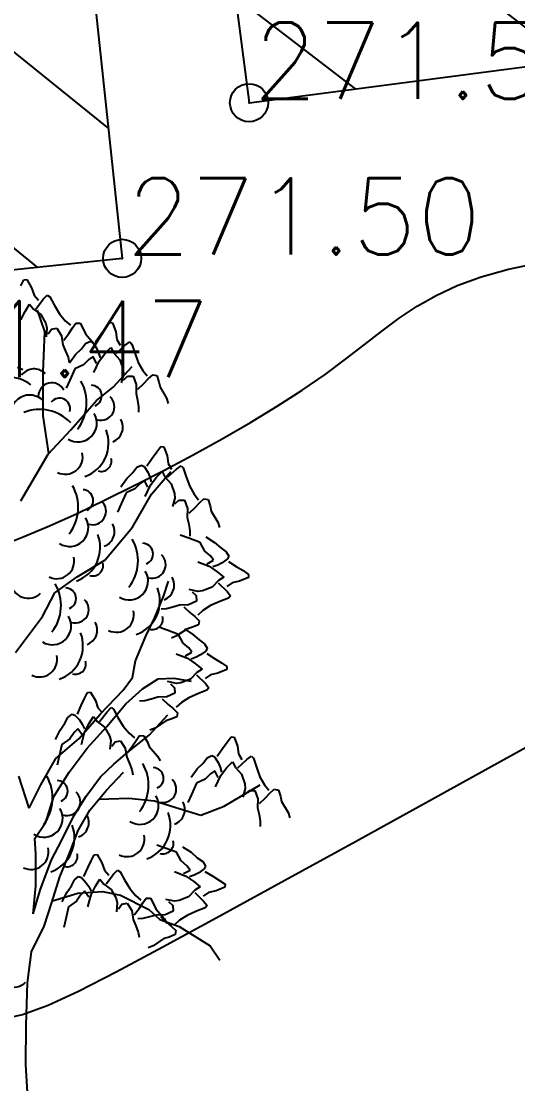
# Model space of a CAD drawing. Header units: millimetres. Extents: x 524954 to 526204, y 9523489 to 9524010.
# Drawn here: x 525511.42 to 525517.93, y 9523563.55 to 9523577.48 of the extents above; entities that cross this region are included whole.
import ezdxf

# ---------------------------------------------------------------- set-up
doc = ezdxf.new("R2010")
doc.units = ezdxf.units.MM
doc.header["$PDMODE"] = 32
doc.header["$PDSIZE"] = 0.5
doc.linetypes.add('ACAD_ISO12W100', pattern=[21, 12, -3, 0, -3, 0, -3])
for name, color, linetype in [('Arbre', 34, 'ACAD_ISO12W100'), ('Bati', 6, 'Continuous'), ('Bati_H', 1, 'Continuous'), ('CN_01_00', 3, 'Continuous'), ('CN_10_00', 1, 'Continuous'), ('TopoAlt', 3, 'Continuous'), ('TOPOJIS', 7, 'Continuous')]:
    doc.layers.add(name, color=color, linetype=linetype)
doc.styles.add('Simplex 1.0', font='Simplex.shx', dxfattribs={"width": 0.99, "height": 1})

# ---------------------------------------------------------------- blocks, each defined once
blk = doc.blocks.new('TCPOINT M')
at = {"color": 0}
blk.add_point((0, 0), dxfattribs=at)
at = {"layer": 'TopoAlt', "style": 'Simplex 1.0', "width": 0.99}
blk.add_attdef('ALT', (0.15, 0.15), '', height=1, dxfattribs=at)
blk = doc.blocks.new('v088')
at = {"color": 3, "linetype": 'Continuous'}
for p, q in [((-0.024, 12.318), (0.016, 12.396)), ((0.016, 12.396), (0.055, 12.4)), ((0.055, 12.4), (0.118, 12.291)), ((0.118, 12.291), (0.152, 12.195)), ((0.152, 12.195), (0.207, 12.131)), ((0.175, 12.015), (0.272, 12.144)), ((0.272, 12.144), (0.324, 12.197)), ((0.324, 12.197), (0.356, 12.175)), ((0.356, 12.175), (0.415, 12.069)), ((-0.025, 11.872), (0.032, 11.984)), ((0.032, 11.984), (0.092, 12.078)), ((0.092, 12.078), (0.144, 12.013)), ((0.144, 12.013), (0.24, 11.942)), ((0.415, 12.069), (0.484, 11.953)), ((0.24, 11.942), (0.305, 11.825)), ((0.484, 11.953), (0.56, 11.862)), ((0.56, 11.862), (0.63, 11.801)), ((0.305, 11.825), (0.32, 11.765)), ((0.32, 11.765), (0.311, 11.65)), ((0.334, 11.69), (0.378, 11.749)), ((0.378, 11.749), (0.45, 11.762)), ((0.45, 11.762), (0.511, 11.664)), ((0.608, 11.694), (0.653, 11.766)), ((0.653, 11.766), (0.699, 11.829)), ((0.699, 11.829), (0.754, 11.828)), ((0.754, 11.828), (0.796, 11.754)), ((0.796, 11.754), (0.824, 11.689)), ((1.027, 11.683), (1.089, 11.768)), ((1.089, 11.768), (1.142, 11.837)), ((1.142, 11.837), (1.181, 11.833)), ((1.181, 11.833), (1.223, 11.714)), ((1.223, 11.714), (1.239, 11.614)), ((0.511, 11.664), (0.53, 11.547)), ((0.542, 11.608), (0.608, 11.694)), ((0.824, 11.689), (0.934, 11.561)), ((0.827, 11.564), (0.889, 11.595)), ((0.889, 11.595), (0.923, 11.575)), ((0.923, 11.575), (0.969, 11.502)), ((0.958, 11.583), (1.027, 11.683)), ((1.239, 11.614), (1.281, 11.541)), ((1.346, 11.541), (1.408, 11.583)), ((1.408, 11.583), (1.435, 11.556)), ((0.53, 11.547), (0.565, 11.463)), ((0.565, 11.463), (0.596, 11.383)), ((0.696, 11.418), (0.773, 11.494)), ((0.773, 11.494), (0.827, 11.564)), ((0.934, 11.561), (0.97, 11.497)), ((0.969, 11.502), (0.996, 11.441)), ((0.996, 11.441), (1.016, 11.375)), ((1.004, 11.329), (1.081, 11.429)), ((1.081, 11.429), (1.158, 11.51)), ((1.158, 11.51), (1.196, 11.437)), ((1.196, 11.437), (1.277, 11.348)), ((1.227, 11.433), (1.346, 11.541)), ((1.435, 11.556), (1.473, 11.441)), ((1.473, 11.441), (1.519, 11.314)), ((0.596, 11.383), (0.609, 11.315)), ((0.615, 11.31), (0.696, 11.418)), ((0.869, 11.352), (0.8, 11.283)), ((0.927, 11.391), (0.869, 11.352)), ((0.969, 11.302), (0.927, 11.391)), ((0.935, 11.183), (1.004, 11.329)), ((1.277, 11.348), (1.319, 11.221)), ((1.519, 11.314), (1.577, 11.21)), ((-0.065, 11.254), (0.001, 11.223)), ((0.685, 11.229), (0.619, 11.083)), ((0.8, 11.283), (0.685, 11.229)), ((1.323, 11.16), (1.292, 11.048)), ((1.319, 11.221), (1.323, 11.16)), ((1.577, 11.21), (1.635, 11.137)), ((1.65, 11.098), (1.708, 11.152)), ((1.708, 11.152), (1.762, 11.141)), ((0.619, 11.083), (0.573, 10.975)), ((1.323, 11.083), (1.377, 11.133)), ((1.377, 11.133), (1.45, 11.133)), ((1.45, 11.133), (1.492, 11.025)), ((1.492, 11.025), (1.489, 10.906)), ((1.512, 10.964), (1.592, 11.037)), ((1.592, 11.037), (1.65, 11.098)), ((1.762, 11.141), (1.789, 11.06)), ((1.789, 11.06), (1.804, 10.991)), ((1.489, 10.906), (1.508, 10.818)), ((1.804, 10.991), (1.889, 10.844)), ((1.508, 10.818), (1.523, 10.733)), ((1.523, 10.733), (1.523, 10.664)), ((1.889, 10.844), (1.912, 10.775)), ((1.762, 10.142), (1.816, 10.212)), ((1.816, 10.212), (1.854, 10.208)), ((1.854, 10.208), (1.896, 10.089)), ((1.631, 9.958), (1.7, 10.058)), ((1.7, 10.058), (1.762, 10.142)), ((1.896, 10.089), (1.912, 9.989)), ((1.446, 9.869), (1.5, 9.939)), ((1.5, 9.939), (1.562, 9.969)), ((1.562, 9.969), (1.596, 9.95)), ((1.596, 9.95), (1.643, 9.877)), ((1.9, 9.808), (2.019, 9.915)), ((1.912, 9.989), (1.954, 9.915)), ((2.019, 9.915), (2.081, 9.958)), ((2.081, 9.958), (2.108, 9.931)), ((2.108, 9.931), (2.146, 9.815)), ((1.289, 9.685), (1.369, 9.792)), ((1.369, 9.792), (1.446, 9.869)), ((1.6, 9.765), (1.542, 9.727)), ((1.643, 9.677), (1.6, 9.765)), ((1.643, 9.877), (1.669, 9.815)), ((1.669, 9.815), (1.689, 9.75)), ((1.677, 9.704), (1.754, 9.804)), ((1.754, 9.804), (1.831, 9.885)), ((1.831, 9.885), (1.869, 9.812)), ((1.869, 9.812), (1.95, 9.723)), ((2.146, 9.815), (2.193, 9.689)), ((1.473, 9.658), (1.358, 9.604)), ((1.542, 9.727), (1.473, 9.658)), ((1.608, 9.558), (1.677, 9.704)), ((1.95, 9.723), (1.993, 9.596)), ((2.193, 9.689), (2.25, 9.585)), ((1.358, 9.604), (1.292, 9.458)), ((1.996, 9.535), (1.966, 9.423)), ((1.993, 9.596), (1.996, 9.535)), ((1.996, 9.458), (2.05, 9.508)), ((2.05, 9.508), (2.123, 9.508)), ((2.123, 9.508), (2.166, 9.4)), ((2.25, 9.585), (2.308, 9.512)), ((2.323, 9.473), (2.381, 9.527)), ((2.381, 9.527), (2.435, 9.515)), ((2.435, 9.515), (2.462, 9.435)), ((1.292, 9.458), (1.246, 9.35)), ((2.166, 9.4), (2.162, 9.281)), ((2.185, 9.338), (2.266, 9.412)), ((2.266, 9.412), (2.323, 9.473)), ((2.462, 9.435), (2.477, 9.365)), ((2.477, 9.365), (2.562, 9.219)), ((2.162, 9.281), (2.181, 9.192)), ((2.562, 9.219), (2.585, 9.15)), ((2.181, 9.192), (2.196, 9.108)), ((2.196, 9.108), (2.196, 9.038)), ((2.18, 9.009), (2.07, 9.048)), ((2.33, 8.953), (2.18, 9.009)), ((2.391, 8.841), (2.33, 8.953)), ((2.406, 9.027), (2.519, 8.953)), ((2.519, 8.953), (2.601, 8.881)), ((2.465, 8.776), (2.391, 8.841)), ((2.601, 8.881), (2.673, 8.832)), ((2.673, 8.832), (2.708, 8.773)), ((2.3, 8.701), (2.45, 8.641)), ((2.421, 8.673), (2.507, 8.721)), ((2.45, 8.641), (2.555, 8.57)), ((2.507, 8.721), (2.465, 8.776)), ((2.561, 8.655), (2.497, 8.632)), ((2.621, 8.686), (2.561, 8.655)), ((2.691, 8.737), (2.621, 8.686)), ((2.708, 8.773), (2.691, 8.737)), ((2.701, 8.703), (2.805, 8.64)), ((2.805, 8.64), (2.893, 8.584)), ((2.555, 8.57), (2.64, 8.498)), ((2.893, 8.584), (2.966, 8.534)), ((2.966, 8.534), (2.964, 8.496)), ((2.487, 8.369), (2.362, 8.319)), ((2.57, 8.455), (2.487, 8.369)), ((2.568, 8.425), (2.683, 8.312)), ((2.64, 8.498), (2.57, 8.455)), ((2.749, 8.424), (2.679, 8.378)), ((2.848, 8.446), (2.749, 8.424)), ((2.964, 8.496), (2.848, 8.446)), ((2.301, 8.311), (2.188, 8.335)), ((2.225, 8.306), (2.278, 8.256)), ((2.278, 8.256), (2.282, 8.183)), ((2.362, 8.319), (2.301, 8.311)), ((2.704, 8.225), (2.591, 8.179)), ((2.683, 8.312), (2.729, 8.254)), ((2.729, 8.254), (2.704, 8.225)), ((1.888, 8.085), (1.819, 8.08)), ((1.971, 8.105), (1.888, 8.085)), ((2.058, 8.13), (1.971, 8.105)), ((2.178, 8.134), (2.058, 8.13)), ((2.117, 8.111), (2.195, 8.035)), ((2.282, 8.183), (2.178, 8.134)), ((2.467, 8.125), (2.367, 8.061)), ((2.591, 8.179), (2.467, 8.125)), ((2.195, 8.035), (2.261, 7.981)), ((2.261, 7.981), (2.318, 7.927)), ((2.367, 8.061), (2.298, 7.999)), ((1.896, 7.802), (1.786, 7.841)), ((2.163, 7.821), (2.022, 7.727)), ((2.123, 7.82), (2.235, 7.746)), ((2.231, 7.841), (2.163, 7.821)), ((2.31, 7.872), (2.231, 7.841)), ((2.318, 7.927), (2.31, 7.872)), ((2.046, 7.746), (1.896, 7.802)), ((2.022, 7.727), (1.955, 7.7)), ((2.107, 7.634), (2.046, 7.746)), ((2.235, 7.746), (2.317, 7.675)), ((2.317, 7.675), (2.389, 7.625)), ((2.181, 7.57), (2.107, 7.634)), ((2.223, 7.514), (2.181, 7.57)), ((2.407, 7.53), (2.337, 7.479)), ((2.389, 7.625), (2.424, 7.566)), ((2.424, 7.566), (2.407, 7.53)), ((2.016, 7.494), (2.166, 7.434)), ((2.137, 7.467), (2.223, 7.514)), ((2.166, 7.434), (2.271, 7.363)), ((2.277, 7.448), (2.213, 7.425)), ((2.337, 7.479), (2.277, 7.448)), ((2.417, 7.496), (2.521, 7.433)), ((2.521, 7.433), (2.609, 7.377)), ((2.286, 7.249), (2.203, 7.162)), ((2.271, 7.363), (2.357, 7.292)), ((2.357, 7.292), (2.286, 7.249)), ((2.68, 7.289), (2.564, 7.239)), ((2.609, 7.377), (2.682, 7.328)), ((2.682, 7.328), (2.68, 7.289)), ((2.018, 7.104), (1.904, 7.128)), ((2.079, 7.112), (2.018, 7.104)), ((2.203, 7.162), (2.079, 7.112)), ((2.284, 7.218), (2.399, 7.105)), ((2.465, 7.218), (2.395, 7.171)), ((2.564, 7.239), (2.465, 7.218)), ((0.813, 6.909), (0.853, 6.987)), ((0.853, 6.987), (0.891, 6.991)), ((0.891, 6.991), (0.955, 6.881)), ((1.999, 6.976), (1.894, 6.927)), ((1.941, 7.1), (1.994, 7.049)), ((1.994, 7.049), (1.999, 6.976)), ((2.307, 6.972), (2.184, 6.918)), ((2.42, 7.018), (2.307, 6.972)), ((2.399, 7.105), (2.445, 7.047)), ((2.445, 7.047), (2.42, 7.018)), ((0.768, 6.815), (0.813, 6.909)), ((0.955, 6.881), (0.989, 6.786)), ((1.604, 6.878), (1.535, 6.874)), ((1.688, 6.899), (1.604, 6.878)), ((1.775, 6.923), (1.688, 6.899)), ((1.894, 6.927), (1.775, 6.923)), ((1.834, 6.904), (1.912, 6.828)), ((1.912, 6.828), (1.977, 6.774)), ((2.084, 6.854), (2.014, 6.792)), ((2.184, 6.918), (2.084, 6.854)), ((0.594, 6.66), (0.649, 6.702)), ((0.649, 6.702), (0.686, 6.689)), ((0.686, 6.689), (0.745, 6.626)), ((0.719, 6.703), (0.768, 6.815)), ((0.989, 6.786), (1.044, 6.722)), ((1.011, 6.606), (1.108, 6.734)), ((1.108, 6.734), (1.161, 6.787)), ((1.161, 6.787), (1.192, 6.766)), ((1.192, 6.766), (1.252, 6.66)), ((1.977, 6.774), (2.034, 6.72)), ((2.034, 6.72), (2.026, 6.666)), ((0.493, 6.492), (0.554, 6.582)), ((0.554, 6.582), (0.594, 6.66)), ((0.745, 6.626), (0.783, 6.571)), ((0.783, 6.571), (0.814, 6.51)), ((0.811, 6.463), (0.868, 6.575)), ((0.868, 6.575), (0.929, 6.669)), ((0.929, 6.669), (0.98, 6.604)), ((0.98, 6.604), (1.076, 6.532)), ((1.252, 6.66), (1.321, 6.544)), ((1.879, 6.614), (1.738, 6.52)), ((1.947, 6.634), (1.879, 6.614)), ((2.026, 6.666), (1.947, 6.634)), ((0.433, 6.371), (0.493, 6.492)), ((0.675, 6.46), (0.62, 6.379)), ((0.724, 6.509), (0.675, 6.46)), ((0.782, 6.43), (0.724, 6.509)), ((0.771, 6.306), (0.811, 6.463)), ((1.076, 6.532), (1.141, 6.416)), ((1.141, 6.416), (1.157, 6.356)), ((1.321, 6.544), (1.397, 6.452)), ((1.397, 6.452), (1.467, 6.391)), ((1.489, 6.356), (1.536, 6.42)), ((1.536, 6.42), (1.591, 6.419)), ((1.591, 6.419), (1.633, 6.344)), ((1.738, 6.52), (1.671, 6.493)), ((0.516, 6.305), (0.479, 6.149)), ((0.62, 6.379), (0.516, 6.305)), ((1.157, 6.356), (1.147, 6.241)), ((1.171, 6.28), (1.215, 6.339)), ((1.215, 6.339), (1.286, 6.353)), ((1.286, 6.353), (1.348, 6.255)), ((1.378, 6.198), (1.444, 6.285)), ((1.444, 6.285), (1.489, 6.356)), ((1.633, 6.344), (1.661, 6.279)), ((1.661, 6.279), (1.771, 6.151)), ((2.623, 6.25), (2.685, 6.334)), ((2.685, 6.334), (2.739, 6.404)), ((2.739, 6.404), (2.777, 6.4)), ((2.777, 6.4), (2.82, 6.28)), ((2.82, 6.28), (2.835, 6.18)), ((0.479, 6.149), (0.454, 6.035)), ((1.348, 6.255), (1.367, 6.137)), ((1.367, 6.137), (1.402, 6.054)), ((1.771, 6.151), (1.807, 6.088)), ((2.423, 6.13), (2.485, 6.161)), ((2.485, 6.161), (2.52, 6.142)), ((2.52, 6.142), (2.566, 6.069)), ((2.554, 6.15), (2.623, 6.25)), ((2.835, 6.18), (2.877, 6.107)), ((2.943, 6.107), (3.004, 6.15)), ((3.004, 6.15), (3.031, 6.123)), ((1.402, 6.054), (1.433, 5.974)), ((2.293, 5.984), (2.37, 6.061)), ((2.37, 6.061), (2.423, 6.13)), ((2.566, 6.069), (2.593, 6.007)), ((2.593, 6.007), (2.612, 5.942)), ((2.6, 5.896), (2.677, 5.996)), ((2.677, 5.996), (2.754, 6.077)), ((2.754, 6.077), (2.793, 6.004)), ((2.793, 6.004), (2.873, 5.915)), ((2.823, 6), (2.943, 6.107)), ((3.031, 6.123), (3.07, 6.007)), ((3.07, 6.007), (3.116, 5.88)), ((1.433, 5.974), (1.446, 5.906)), ((2.212, 5.877), (2.293, 5.984)), ((2.466, 5.919), (2.396, 5.85)), ((2.523, 5.957), (2.466, 5.919)), ((2.566, 5.869), (2.523, 5.957)), ((2.531, 5.75), (2.6, 5.896)), ((2.873, 5.915), (2.916, 5.788)), ((3.116, 5.88), (3.173, 5.777)), ((2.281, 5.796), (2.216, 5.65)), ((2.396, 5.85), (2.281, 5.796)), ((2.92, 5.727), (2.889, 5.615)), ((2.916, 5.788), (2.92, 5.727)), ((3.173, 5.777), (3.231, 5.703)), ((3.247, 5.665), (3.304, 5.719)), ((3.304, 5.719), (3.358, 5.707)), ((2.216, 5.65), (2.169, 5.542)), ((2.92, 5.65), (2.973, 5.7)), ((2.973, 5.7), (3.047, 5.7)), ((3.047, 5.7), (3.089, 5.592)), ((3.089, 5.592), (3.085, 5.473)), ((3.108, 5.53), (3.189, 5.603)), ((3.189, 5.603), (3.247, 5.665)), ((3.358, 5.707), (3.385, 5.627)), ((3.385, 5.627), (3.4, 5.557)), ((3.085, 5.473), (3.104, 5.384)), ((3.4, 5.557), (3.485, 5.411)), ((3.104, 5.384), (3.12, 5.3)), ((3.12, 5.3), (3.12, 5.23)), ((3.485, 5.411), (3.508, 5.342)), ((1.872, 4.946), (1.762, 4.985)), ((2.022, 4.89), (1.872, 4.946)), ((2.083, 4.778), (2.022, 4.89)), ((2.099, 4.964), (2.211, 4.89)), ((2.211, 4.89), (2.293, 4.818)), ((0.855, 4.685), (0.899, 4.779)), ((0.899, 4.779), (0.939, 4.857)), ((0.939, 4.857), (0.978, 4.861)), ((0.978, 4.861), (1.042, 4.751)), ((1.042, 4.751), (1.075, 4.656)), ((2.157, 4.714), (2.083, 4.778)), ((2.293, 4.818), (2.365, 4.769)), ((2.365, 4.769), (2.4, 4.71)), ((0.805, 4.573), (0.855, 4.685)), ((1.075, 4.656), (1.131, 4.592)), ((1.098, 4.476), (1.195, 4.604)), ((1.195, 4.604), (1.247, 4.657)), ((1.247, 4.657), (1.279, 4.636)), ((1.279, 4.636), (1.338, 4.53)), ((1.992, 4.638), (2.142, 4.578)), ((2.113, 4.611), (2.199, 4.658)), ((2.199, 4.658), (2.157, 4.714)), ((2.313, 4.623), (2.253, 4.592)), ((2.383, 4.674), (2.313, 4.623)), ((2.4, 4.71), (2.383, 4.674)), ((2.393, 4.64), (2.497, 4.577)), ((0.64, 4.452), (0.68, 4.53)), ((0.68, 4.53), (0.735, 4.572)), ((0.735, 4.572), (0.773, 4.559)), ((0.773, 4.559), (0.832, 4.496)), ((0.832, 4.496), (0.87, 4.441)), ((0.955, 4.445), (1.015, 4.539)), ((1.015, 4.539), (1.067, 4.474)), ((1.067, 4.474), (1.163, 4.402)), ((1.338, 4.53), (1.407, 4.414)), ((2.142, 4.578), (2.247, 4.507)), ((2.253, 4.592), (2.189, 4.569)), ((2.247, 4.507), (2.332, 4.436)), ((2.497, 4.577), (2.585, 4.521)), ((2.585, 4.521), (2.658, 4.472)), ((2.658, 4.472), (2.656, 4.433)), ((0.52, 4.241), (0.579, 4.362)), ((0.579, 4.362), (0.64, 4.452)), ((0.761, 4.33), (0.706, 4.249)), ((0.811, 4.379), (0.761, 4.33)), ((0.869, 4.3), (0.811, 4.379)), ((0.857, 4.176), (0.898, 4.333)), ((0.87, 4.441), (0.901, 4.38)), ((0.898, 4.333), (0.955, 4.445)), ((1.163, 4.402), (1.228, 4.286)), ((1.407, 4.414), (1.483, 4.322)), ((1.483, 4.322), (1.554, 4.261)), ((2.262, 4.393), (2.179, 4.306)), ((2.26, 4.362), (2.375, 4.249)), ((2.332, 4.436), (2.262, 4.393)), ((2.441, 4.361), (2.371, 4.315)), ((2.54, 4.383), (2.441, 4.361)), ((2.656, 4.433), (2.54, 4.383)), ((0.706, 4.249), (0.603, 4.175)), ((1.228, 4.286), (1.243, 4.226)), ((1.243, 4.226), (1.234, 4.11)), ((1.258, 4.15), (1.301, 4.209)), ((1.301, 4.209), (1.373, 4.223)), ((1.373, 4.223), (1.435, 4.125)), ((1.531, 4.155), (1.576, 4.226)), ((1.576, 4.226), (1.623, 4.29)), ((1.623, 4.29), (1.678, 4.289)), ((1.678, 4.289), (1.719, 4.214)), ((1.719, 4.214), (1.747, 4.149)), ((1.994, 4.248), (1.88, 4.272)), ((1.917, 4.244), (1.97, 4.193)), ((1.97, 4.193), (1.975, 4.12)), ((2.055, 4.256), (1.994, 4.248)), ((2.179, 4.306), (2.055, 4.256)), ((2.375, 4.249), (2.421, 4.191)), ((2.421, 4.191), (2.396, 4.162)), ((0.603, 4.175), (0.566, 4.019)), ((1.435, 4.125), (1.453, 4.007)), ((1.465, 4.068), (1.531, 4.155)), ((1.664, 4.043), (1.58, 4.022)), ((1.751, 4.067), (1.664, 4.043)), ((1.747, 4.149), (1.858, 4.021)), ((1.87, 4.071), (1.751, 4.067)), ((1.81, 4.048), (1.888, 3.972)), ((1.975, 4.12), (1.87, 4.071)), ((2.16, 4.062), (2.059, 3.998)), ((2.283, 4.116), (2.16, 4.062)), ((2.396, 4.162), (2.283, 4.116)), ((0.566, 4.019), (0.541, 3.904)), ((1.453, 4.007), (1.488, 3.924)), ((1.488, 3.924), (1.519, 3.844)), ((1.58, 4.022), (1.511, 4.017)), ((1.858, 4.021), (1.893, 3.958)), ((1.888, 3.972), (1.953, 3.918)), ((1.953, 3.918), (2.01, 3.864)), ((2.059, 3.998), (1.99, 3.936)), ((1.519, 3.844), (1.532, 3.776)), ((1.923, 3.778), (1.855, 3.758)), ((2.002, 3.81), (1.923, 3.778)), ((2.01, 3.864), (2.002, 3.81)), ((1.714, 3.664), (1.647, 3.637)), ((1.855, 3.758), (1.714, 3.664))]:
    blk.add_line(p, q, dxfattribs=at)
at = {"linetype": 'Continuous'}
for p, q in [((0.29, 11.722), (0.197, 12)), ((0.27, 11.193), (0.29, 11.722)), ((0.269, 10.614), (0.27, 11.193)), ((1.188, 10.988), (1.437, 11.261)), ((0.968, 10.816), (1.188, 10.988)), ((0.634, 10.429), (0.968, 10.816)), ((0.345, 10.122), (0.269, 10.614)), ((0.336, 10.112), (0.634, 10.429)), ((0.168, 9.829), (0.336, 10.112)), ((-0.025, 9.501), (0.168, 9.829)), ((1.69, 9.587), (1.945, 9.885)), ((1.444, 9.153), (1.69, 9.587)), ((1.08, 8.722), (1.444, 9.153)), ((0.718, 8.503), (1.08, 8.722)), ((0.424, 8.292), (0.718, 8.503)), ((1.855, 8.26), (1.913, 8.447)), ((0.262, 7.984), (0.424, 8.292)), ((1.736, 7.971), (1.855, 8.26)), ((-0.093, 7.509), (0.262, 7.984)), ((1.617, 7.726), (1.736, 7.971)), ((1.481, 7.4), (1.617, 7.726)), ((1.442, 7.181), (1.481, 7.4)), ((1.321, 7.017), (1.442, 7.181)), ((1.575, 7.035), (1.778, 7.163)), ((1.778, 7.163), (1.983, 7.174)), ((1.983, 7.174), (2.214, 7.135)), ((1.023, 6.706), (1.321, 7.017)), ((1.356, 6.837), (1.575, 7.035)), ((1.107, 6.54), (1.356, 6.837)), ((0.743, 6.383), (1.023, 6.706)), ((1.663, 6.427), (1.906, 6.693)), ((0.846, 6.255), (1.107, 6.54)), ((1.381, 6.204), (1.663, 6.427)), ((0.438, 6.122), (0.743, 6.383)), ((0.61, 5.939), (0.846, 6.255)), ((1.198, 6.044), (1.381, 6.204)), ((0.24, 5.776), (0.438, 6.122)), ((1.021, 5.879), (1.198, 6.044)), ((0.085, 5.468), (-0.049, 5.888)), ((0.411, 5.624), (0.61, 5.939)), ((0.834, 5.626), (1.021, 5.879)), ((1.1, 5.706), (1.325, 5.941)), ((0.085, 5.468), (0.24, 5.776)), ((2.646, 5.496), (3.119, 5.774)), ((0.306, 5.286), (0.411, 5.624)), ((0.671, 5.368), (0.834, 5.626)), ((0.881, 5.441), (1.1, 5.706)), ((1.001, 5.586), (1.394, 5.601)), ((1.394, 5.601), (1.731, 5.564)), ((0.731, 5.176), (0.881, 5.441)), ((1.731, 5.564), (2, 5.483)), ((2, 5.483), (2.338, 5.378)), ((2.338, 5.378), (2.646, 5.496)), ((0.51, 5.041), (0.671, 5.368)), ((0.161, 5.071), (0.306, 5.286)), ((0.619, 4.888), (0.731, 5.176)), ((0.172, 4.872), (0.161, 5.071)), ((0.379, 4.79), (0.51, 5.041)), ((0.489, 4.568), (0.619, 4.888)), ((0.174, 4.45), (0.172, 4.872)), ((0.231, 4.395), (0.379, 4.79)), ((0.384, 4.23), (0.489, 4.568)), ((0.138, 4.082), (0.174, 4.45)), ((0.138, 4.082), (0.231, 4.395)), ((0.391, 4.253), (0.724, 4.355)), ((0.724, 4.355), (1.047, 4.375)), ((1.047, 4.375), (1.284, 4.33)), ((1.284, 4.33), (1.655, 4.138)), ((0.285, 3.923), (0.384, 4.23)), ((1.655, 4.138), (1.8, 4.011)), ((0.118, 3.584), (0.285, 3.923)), ((1.8, 4.011), (2.057, 3.917)), ((2.057, 3.917), (2.461, 3.664)), ((2.461, 3.664), (2.589, 3.474)), ((0.064, 3.179), (0.118, 3.584)), ((0.045, 2.625), (0.064, 3.179)), ((0.043, 2.109), (0.045, 2.625)), ((0.102, 1.053), (0.043, 2.109))]:
    blk.add_line(p, q, dxfattribs=at)
at = {"color": 3, "linetype": 'Continuous'}
for centre, major_axis, start_param, end_param in [((0.15, 11.024), (0.145, 0.145), 6.263619, 7.998733), ((-0.176, 10.651), (0.33, 0.33), 0.12682, 1.733702), ((0.383, 10.87), (-0.125, 0.125), 4.396235, 7.060094), ((0.275, 10.786), (0.4, 0.4), 4.836335, 6.022049), ((0.899, 10.876), (0.099, 0.099), 4.31771, 7.031286), ((0.091, 10.641), (0.174, 0.174), 6.236163, 8.918901), ((0.223, 10.132), (-0.4, 0.4), 4.689978, 5.875693), ((0.483, 10.705), (-0.099, 0.099), 3.680741, 6.394318), ((1.029, 10.733), (-0.125, 0.125), 2.081137, 4.744996), ((0.728, 10.517), (-0.174, 0.174), 1.793126, 4.475865), ((1.111, 10.467), (-0.145, 0.145), 2.713295, 4.448408), ((0.662, 10.258), (-0.33, 0.33), 2.69514, 4.302022), ((0.557, 10.08), (0.164, 0.164), 3.478918, 5.717341), ((1.031, 10.021), (0.0964, 0.0964), 3.62262, 5.745019), ((0.165, 9.415), (0.4, 0.4), 4.836335, 6.022049), ((0.788, 9.505), (-0.099, 0.099), 2.746913, 5.46049), ((0.918, 9.363), (0.125, 0.125), 3.651933, 6.315792), ((0.617, 9.147), (-0.174, 0.174), 1.793126, 4.475865), ((1.001, 9.096), (-0.145, 0.145), 2.713295, 4.448408), ((0.552, 8.888), (-0.33, 0.33), 2.69514, 4.302022), ((0.949, 8.713), (-0.4, 0.4), 3.265538, 4.451253), ((1.572, 8.803), (0.099, 0.099), 4.31771, 7.031286), ((1.702, 8.661), (0.125, 0.125), 3.651933, 6.315792), ((0.447, 8.71), (-0.164, 0.164), 1.908121, 4.146545), ((0.921, 8.65), (0.0964, 0.0964), 3.62262, 5.745019), ((1.401, 8.445), (0.174, 0.174), 3.363922, 6.046661), ((0.074, 8.455), (0.164, 0.164), 2.463212, 4.701636), ((-0.061, 8.127), (-0.4, 0.4), 3.265538, 4.451253), ((1.785, 8.394), (-0.145, 0.145), 2.713295, 4.448408), ((0.562, 8.217), (0.099, 0.099), 4.31771, 7.031286), ((1.336, 8.186), (-0.33, 0.33), 2.69514, 4.302022), ((0.692, 8.074), (-0.125, 0.125), 2.081137, 4.744996), ((0.391, 7.858), (0.174, 0.174), 3.363922, 6.046661), ((1.23, 8.008), (0.164, 0.164), 3.478918, 5.717341), ((1.705, 7.948), (-0.0964, 0.0964), 2.051824, 4.174223), ((0.775, 7.808), (-0.145, 0.145), 2.713295, 4.448408), ((0.326, 7.599), (0.33, 0.33), 4.265936, 5.872819), ((0.221, 7.421), (0.164, 0.164), 3.478918, 5.717341), ((0.695, 7.362), (-0.0964, 0.0964), 2.051824, 4.174223), ((1.088, 5.771), (-0.4, 0.4), 3.265538, 4.451253), ((1.711, 5.861), (0.099, 0.099), 4.31771, 7.031286), ((-0.172, 5.602), (0.4, 0.4), 4.836335, 6.022049), ((0.452, 5.692), (0.099, 0.099), 4.31771, 7.031286), ((1.841, 5.718), (-0.125, 0.125), 2.081137, 4.744996), ((0.582, 5.55), (0.125, 0.125), 3.651933, 6.315792), ((1.54, 5.502), (0.174, 0.174), 3.363922, 6.046661), ((0.28, 5.334), (0.174, 0.174), 3.363922, 6.046661), ((1.924, 5.452), (-0.145, 0.145), 2.713295, 4.448408), ((0.664, 5.283), (-0.145, 0.145), 2.713295, 4.448408), ((1.475, 5.243), (0.33, 0.33), 4.265936, 5.872819), ((0.215, 5.075), (-0.33, 0.33), 2.69514, 4.302022), ((1.37, 5.065), (-0.164, 0.164), 1.908121, 4.146545), ((1.844, 5.006), (-0.0964, 0.0964), 2.051824, 4.174223), ((0.11, 4.897), (-0.164, 0.164), 1.908121, 4.146545), ((0.584, 4.837), (0.0964, 0.0964), 3.62262, 5.745019), ((-0.123, 3.354), (0.164, 0.164), 2.463212, 4.701636)]:
    blk.add_ellipse(centre, major_axis=major_axis, ratio=1, start_param=start_param, end_param=end_param, dxfattribs=at)

msp = doc.modelspace()

# ---------------------------------------------------------------- hatches: boundary and pattern name
at = {"layer": 'Bati_H'}
h = msp.add_hatch(dxfattribs=at)
h.set_pattern_fill('_U', color=256, scale=2, angle=142.4412, style=0, pattern_type=0)
h.set_pattern_definition([(142.441232171, (0, 0), (-1.2191496898, -1.58545704258), [])])
h.paths.add_polyline_path([(525521.22, 9523582.704), (525520.599, 9523587.458), (525516.86, 9523587.039), (525517.339, 9523583.372), (525513.563, 9523582.878), (525514.407, 9523576.411), (525521.866, 9523577.385), (525521.172, 9523582.697)])
h = msp.add_hatch(dxfattribs=at)
h.set_pattern_fill('_U', color=256, scale=2, angle=-38.9465, style=0, pattern_type=0)
h.set_pattern_definition([(321.053478824, (0, 0), (1.25718948663, 1.5554660378), [])])
h.paths.add_polyline_path([(525512.345, 9523578.112), (525512.742, 9523574.37), (525509.051, 9523573.979), (525509.18, 9523572.763), (525505.084, 9523572.329), (525504.142, 9523581.546), (525508.288, 9523581.986), (525508.167, 9523583.129), (525511.822, 9523583.517), (525512.38, 9523578.116)])

# ---------------------------------------------------------------- linework, layer by layer
at = {"layer": 'Bati', "flags": 128}
for points in [[(525521.22, 9523582.704), (525520.599, 9523587.458), (525516.86, 9523587.039), (525517.339, 9523583.372), (525513.563, 9523582.878), (525514.407, 9523576.411), (525521.866, 9523577.385), (525521.172, 9523582.697)], [(525512.345, 9523578.112), (525512.742, 9523574.37), (525509.051, 9523573.979), (525509.18, 9523572.763), (525505.084, 9523572.329), (525504.142, 9523581.546), (525508.288, 9523581.986), (525508.167, 9523583.129), (525511.822, 9523583.517), (525512.38, 9523578.116)]]:
    msp.add_lwpolyline(points, close=True, dxfattribs=at)
at = {"layer": 'CN_01_00', "elevation": 271, "flags": 128}
msp.add_lwpolyline([(525511.109, 9523570.588), (525511.442, 9523570.717), (525511.789, 9523570.864), (525512.149, 9523571.026), (525512.52, 9523571.202), (525512.901, 9523571.39), (525513.288, 9523571.589), (525513.675, 9523571.794), (525514.056, 9523572.005), (525514.425, 9523572.218), (525514.777, 9523572.432), (525515.106, 9523572.642), (525515.406, 9523572.848), (525515.675, 9523573.046), (525515.92, 9523573.236), (525516.151, 9523573.415), (525516.378, 9523573.584), (525516.612, 9523573.741), (525516.863, 9523573.885), (525517.14, 9523574.015), (525517.455, 9523574.13), (525517.813, 9523574.229), (525518.211, 9523574.313)], dxfattribs=at)
at = {"layer": 'CN_10_00', "elevation": 270, "flags": 128}
msp.add_lwpolyline([(525511.143, 9523564.388), (525511.435, 9523564.455), (525511.769, 9523564.578), (525512.169, 9523564.762), (525512.662, 9523565.015), (525513.274, 9523565.343), (525514.022, 9523565.749), (525514.877, 9523566.217), (525515.803, 9523566.724), (525516.761, 9523567.252), (525517.714, 9523567.778), (525518.623, 9523568.281)], dxfattribs=at)

# ---------------------------------------------------------------- block references
at = {"layer": 'Arbre'}
msp.add_blockref('v088', (525511.435, 9523561.691), dxfattribs=at)
at = {"layer": 'TOPOJIS'}
ref = msp.add_blockref('TCPOINT M', (525514.407, 9523576.411, 271.51), dxfattribs=at)
ref.add_attrib('ALT', '271.51', (525514.457, 9523576.461, 271.51), dxfattribs={"layer": 'TopoAlt', "height": 1, "style": 'Simplex 1.0', "width": 0.99})
ref = msp.add_blockref('TCPOINT M', (525512.742, 9523574.37, 271.5), dxfattribs=at)
ref.add_attrib('ALT', '271.50', (525512.792, 9523574.42, 271.5), dxfattribs={"layer": 'TopoAlt', "height": 1, "style": 'Simplex 1.0', "width": 0.99})
ref = msp.add_blockref('TCPOINT M', (525509.18, 9523572.763, 271.47), dxfattribs=at)
ref.add_attrib('ALT', '271.47', (525509.23, 9523572.813, 271.47), dxfattribs={"layer": 'TopoAlt', "height": 1, "style": 'Simplex 1.0', "width": 0.99})

doc.saveas('drawing.dxf')
